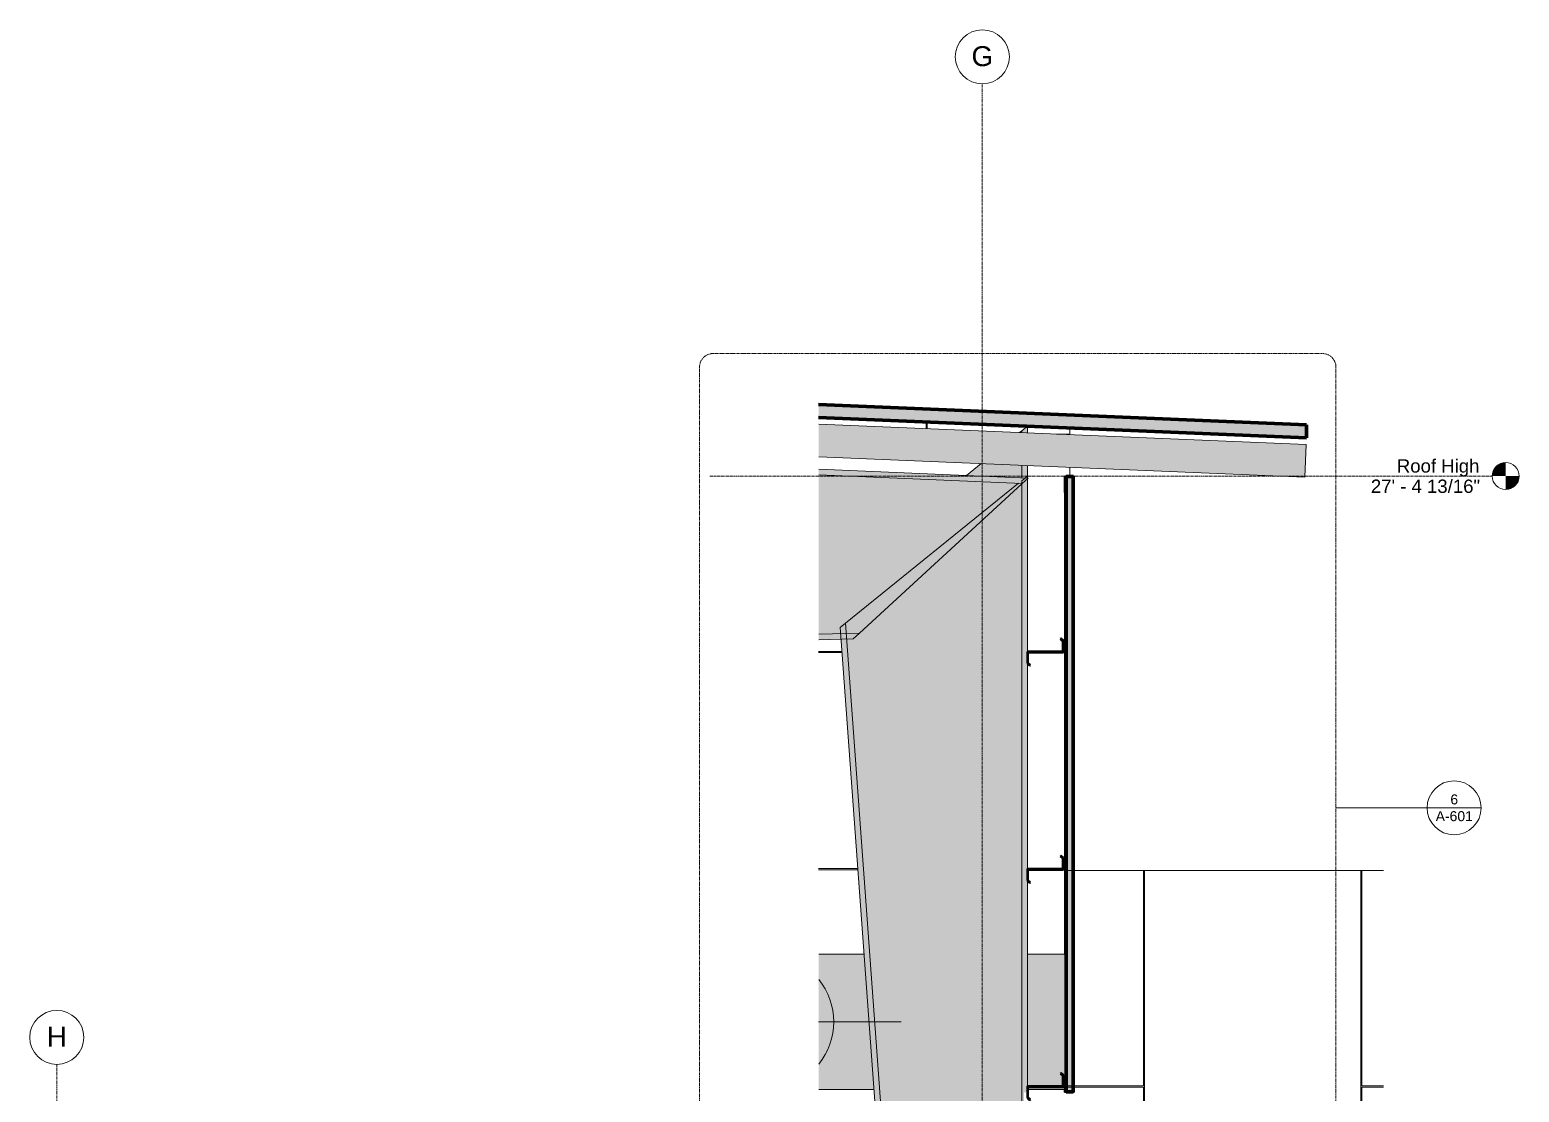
# Model space of a CAD drawing. Header units: inches. Extents: x 22688 to 23603, y -61 to 465.
# Drawn here: x 22778.3 to 23109, y 192 to 427.9 of the extents above; entities that cross this region are included whole.
import ezdxf

# ---------------------------------------------------------------- set-up
doc = ezdxf.new("R2010")
doc.units = ezdxf.units.IN
doc.header["$MEASUREMENT"] = 0
doc.linetypes.add('Dash Dot 3_16_', pattern=[0.3125, 0.1875, -0.0625, 0, -0.0625])
doc.linetypes.add('Grid Line 1_2_', pattern=[0.875, 0.5, -0.125, 0.125, -0.125])
for name, color, linetype, lineweight in [('A-ANNO-SYMB', 150, 'Continuous', 9), ('A-FLOR-LEVL', 51, 'Continuous', 9), ('A-GLAZ-CWMG', 51, 'Continuous', 9), ('A-ROOF', 132, 'Continuous', 18), ('A-WALL', 113, 'Continuous', 18), ('A-WALL-PATT', 111, 'Continuous', 70), ('L-SITE-WALL', 31, 'Continuous', 18), ('M-HVAC-DUCT', 70, 'Continuous', 9), ('M-HVAC-DUCT-ANNO', 70, 'Continuous', 9), ('M-HVAC-DUCT-CNTR', 70, 'Continuous', 9), ('S-BEAM', 12, 'Continuous', 9), ('S-COLS', 52, 'Continuous', 9), ('S-GRID', 1, 'Continuous', 9), ('S-GRID-IDEN', 1, 'Continuous', 9)]:
    doc.layers.add(name, color=color, linetype=linetype, lineweight=lineweight)
doc.styles.add('Arial', font='arial.ttf', dxfattribs={"height": 2.950599})
doc.styles.add('Arial_1', font='arial.ttf', dxfattribs={"height": 4.425898})
doc.styles.add('Arial_2', font='arial.ttf', dxfattribs={"height": 2.212949})
pattern_1 = [(45, (21892.158, 97.643), (-2.375879, 2.375879), []), (45, (21892.158, 101.243), (-2.375879, 2.375879), [])]
pattern_2 = [(0, (22784.43, 0.25), (-193, 193), [48, -145]), (90, (22784.43, 0.25), (-193, 1e-14), [96.25, -96.75]), (180, (22832.43, 96.5), (-193, 193), [48, -145]), (90, (22832.43, 0.25), (-193, 1e-14), [96.25, -96.75]), (180, (22832.43, 96.75), (-193, 193), [48, -145]), (90, (22832.43, 96.75), (-193, 1e-14), [96.25, -96.75]), (0, (22784.43, 193), (-193, 193), [48, -145]), (90, (22784.43, 96.75), (-193, 1e-14), [96.25, -96.75]), (0, (22832.68, 48.25), (-193, 193), [48, -145]), (90, (22832.68, 0), (-193, 1e-14), [48.25, -144.75]), (90, (22880.68, 0), (-193, 1e-14), [48.25, -144.75]), (0, (22832.68, 144.75), (-193, 193), [48, -145]), (90, (22832.68, 48.5), (-193, 1e-14), [96.25, -96.75]), (180, (22880.68, 48.5), (-193, 193), [48, -145]), (90, (22880.68, 48.5), (-193, 1e-14), [96.25, -96.75]), (90, (22832.68, 145), (-193, 1e-14), [48, -145]), (180, (22880.68, 145), (-193, 193), [48, -145]), (90, (22880.68, 145), (-193, 1e-14), [48, -145]), (0, (22880.93, 0.25), (-193, 193), [48, -145]), (90, (22880.93, 0.25), (-193, 1e-14), [96.25, -96.75]), (180, (22928.93, 96.5), (-193, 193), [48, -145]), (90, (22928.93, 0.25), (-193, 1e-14), [96.25, -96.75]), (180, (22928.93, 96.75), (-193, 193), [48, -145]), (90, (22928.93, 96.75), (-193, 1e-14), [96.25, -96.75]), (180, (22928.93, 193), (-193, 193), [48, -145]), (90, (22880.93, 96.75), (-193, 1e-14), [96.25, -96.75]), (0, (22929.18, 48.25), (-193, 193), [48, -145]), (90, (22929.18, 0), (-193, 1e-14), [48.25, -144.75]), (90, (22977.18, 0), (-193, 1e-14), [48.25, -144.75]), (0, (22929.18, 144.75), (-193, 193), [48, -145]), (90, (22929.18, 48.5), (-193, 1e-14), [96.25, -96.75]), (180, (22977.18, 48.5), (-193, 193), [48, -145]), (90, (22977.18, 48.5), (-193, 1e-14), [96.25, -96.75]), (90, (22929.18, 145), (-193, 1e-14), [48, -145]), (180, (22977.18, 145), (-193, 193), [48, -145]), (90, (22977.18, 145), (-193, 1e-14), [48, -145])]

# ---------------------------------------------------------------- blocks, each defined once
blk = doc.blocks.new('Family7 - Family7-772884-Section 1 - Callout 1')
at = {"layer": 'S-BEAM'}
for points in [[(22358.93, 327.21), (22360.24, 328.4), (22313.72, 330.34), (22313.72, 329.09)], [(22313.72, 293.74), (22318.61, 293.84), (22318.51, 295.18), (22319.69, 296.14), (22319.86, 293.87), (22322.77, 293.93), (22358.8, 327.08), (22358.8, 327.21), (22313.72, 329.09), (22313.72, 293.93)], [(22313.72, 292.49), (22321.38, 292.65), (22322.77, 293.93), (22313.72, 293.74), (22313.72, 292.51)]]:
    blk.add_hatch(color=256, dxfattribs=at).paths.add_polyline_path(points, flags=0)
for p, q in [((22360.24, 328.4), (22313.72, 330.34)), ((22313.72, 329.09), (22358.93, 327.21)), ((22358.93, 327.21), (22360.24, 328.4)), ((22322.77, 293.93), (22358.8, 327.08)), ((22322.77, 293.93), (22313.72, 293.74)), ((22313.72, 292.49), (22321.38, 292.65)), ((22321.38, 292.65), (22322.77, 293.93))]:
    blk.add_line(p, q, dxfattribs=at)
blk = doc.blocks.new('Girt_Z - 8_D-757207-Section 1 - Callout 1')
at = {"layer": 'S-BEAM'}
h = blk.add_hatch(dxfattribs=at)
h.set_pattern_fill('FP_3', color=256, style=0, pattern_type=2)
h.set_pattern_definition(pattern_1)
h.paths.add_polyline_path([(22360.63, 238.52), (22360.7, 238.6), (22360.16, 239.05), (22360.16, 241.37), (22360.19, 241.42), (22360.24, 241.45), (22367.87, 241.45), (22368, 241.5), (22368.05, 241.63), (22368.05, 244), (22367.48, 244.48), (22367.41, 244.4), (22367.94, 243.95), (22367.94, 241.63), (22367.92, 241.58), (22367.87, 241.55), (22360.24, 241.55), (22360.11, 241.5), (22360.05, 241.37), (22360.05, 239)], flags=0)
at = {"layer": 'S-BEAM', "lineweight": 50}
for p, q in [((22367.87, 241.55), (22360.24, 241.55)), ((22360.24, 241.45), (22367.87, 241.45)), ((22367.48, 244.48), (22367.41, 244.4)), ((22367.41, 244.4), (22367.94, 243.95)), ((22368.05, 244), (22367.48, 244.48)), ((22367.94, 243.95), (22367.94, 241.63)), ((22368.05, 241.63), (22368.05, 244)), ((22360.05, 241.37), (22360.05, 239)), ((22360.05, 239), (22360.63, 238.52)), ((22360.16, 239.05), (22360.16, 241.37)), ((22360.7, 238.6), (22360.16, 239.05)), ((22360.63, 238.52), (22360.7, 238.6))]:
    blk.add_line(p, q, dxfattribs=at)
for centre, radius, start, end in [((22360.24, 241.37), 0.188, 90, 180), ((22360.24, 241.37), 0.0782, 90, 177.8773), ((22367.87, 241.63), 0.188, 270, 0), ((22367.87, 241.63), 0.0782, 270, 356.9576)]:
    blk.add_arc(centre, radius, start, end, dxfattribs=at)
blk = doc.blocks.new('Girt_Z - 8_D-V3-Section 1 - Callout 1')
at = {"layer": 'S-BEAM'}
h = blk.add_hatch(dxfattribs=at)
h.set_pattern_fill('FP_3', color=256, style=0, pattern_type=2)
h.set_pattern_definition(pattern_1)
h.paths.add_polyline_path([(22360.63, 286.77), (22360.7, 286.85), (22360.16, 287.3), (22360.16, 289.62), (22360.19, 289.67), (22360.24, 289.7), (22367.87, 289.7), (22368, 289.75), (22368.05, 289.88), (22368.05, 292.25), (22367.48, 292.73), (22367.41, 292.65), (22367.94, 292.2), (22367.94, 289.88), (22367.92, 289.83), (22367.87, 289.8), (22360.24, 289.8), (22360.11, 289.75), (22360.05, 289.62), (22360.05, 287.25)], flags=0)
at = {"layer": 'S-BEAM', "lineweight": 50}
for p, q in [((22367.48, 292.73), (22367.41, 292.65)), ((22367.41, 292.65), (22367.94, 292.2)), ((22368.05, 292.25), (22367.48, 292.73)), ((22367.94, 292.2), (22367.94, 289.88)), ((22368.05, 289.88), (22368.05, 292.25)), ((22360.05, 289.62), (22360.05, 287.25)), ((22360.16, 287.3), (22360.16, 289.62)), ((22367.87, 289.8), (22360.24, 289.8)), ((22360.24, 289.7), (22367.87, 289.7)), ((22360.05, 287.25), (22360.63, 286.77)), ((22360.7, 286.85), (22360.16, 287.3)), ((22360.63, 286.77), (22360.7, 286.85))]:
    blk.add_line(p, q, dxfattribs=at)
for centre, radius, start, end in [((22360.24, 289.62), 0.188, 90, 180), ((22360.24, 289.62), 0.0782, 90, 177.8773), ((22367.87, 289.88), 0.188, 270, 0), ((22367.87, 289.88), 0.0782, 270, 356.9576)]:
    blk.add_arc(centre, radius, start, end, dxfattribs=at)
blk = doc.blocks.new('Girt_Z - 8_D-V4-Section 1 - Callout 1')
at = {"layer": 'S-BEAM'}
h = blk.add_hatch(dxfattribs=at)
h.set_pattern_fill('FP_3', color=256, style=0, pattern_type=2)
h.set_pattern_definition(pattern_1)
h.paths.add_polyline_path([(22360.63, 190.27), (22360.7, 190.35), (22360.16, 190.8), (22360.16, 193.12), (22360.19, 193.17), (22360.24, 193.2), (22367.87, 193.2), (22368, 193.25), (22368.05, 193.38), (22368.05, 195.75), (22367.48, 196.23), (22367.41, 196.15), (22367.94, 195.7), (22367.94, 193.38), (22367.92, 193.33), (22367.87, 193.3), (22360.24, 193.3), (22360.11, 193.25), (22360.05, 193.12), (22360.05, 190.75)], flags=0)
at = {"layer": 'S-BEAM', "lineweight": 50}
for p, q in [((22367.48, 196.23), (22367.41, 196.15)), ((22367.41, 196.15), (22367.94, 195.7)), ((22368.05, 195.75), (22367.48, 196.23)), ((22367.94, 195.7), (22367.94, 193.38)), ((22368.05, 193.38), (22368.05, 195.75)), ((22360.05, 193.12), (22360.05, 190.75)), ((22360.16, 190.8), (22360.16, 193.12)), ((22367.87, 193.3), (22360.24, 193.3)), ((22360.24, 193.2), (22367.87, 193.2)), ((22360.05, 190.75), (22360.63, 190.27)), ((22360.7, 190.35), (22360.16, 190.8)), ((22360.63, 190.27), (22360.7, 190.35))]:
    blk.add_line(p, q, dxfattribs=at)
for centre, radius, start, end in [((22360.24, 193.12), 0.188, 90, 180), ((22360.24, 193.12), 0.0782, 90, 177.8773), ((22367.87, 193.38), 0.188, 270, 0), ((22367.87, 193.38), 0.0782, 270, 356.9576)]:
    blk.add_arc(centre, radius, start, end, dxfattribs=at)
blk = doc.blocks.new('Dimension Lumber - 2x8-835529-Section 1 - Callout 1')
at = {"layer": 'S-BEAM'}
blk.add_hatch(color=256, dxfattribs=at).paths.add_polyline_path([(22421.63, 328.6), (22421.93, 335.84), (22313.72, 340.35), (22313.72, 333.09), (22376.41, 330.48)], flags=0)
for p, q in [((22313.72, 340.35), (22421.93, 335.84)), ((22421.93, 335.84), (22421.63, 328.6)), ((22313.72, 333.09), (22421.63, 328.6))]:
    blk.add_line(p, q, dxfattribs=at)
blk = doc.blocks.new('Round Elbow - 1_5 D-363045-Section 1 - Callout 1')
at = {"layer": 'M-HVAC-DUCT'}
for points in [[(22317.54, 207.64), (22324.9, 207.64), (22323.8, 222.64), (22313.72, 222.64), (22313.72, 217.06), (22314.34, 216.24), (22315.04, 215.14), (22315.68, 213.91), (22316.15, 212.77), (22316.56, 211.45), (22316.82, 210.25), (22317, 208.95), (22317.05, 207.64), (22317.27, 207.64)], [(22320.6, 192.64), (22325.99, 192.64), (22324.9, 207.64), (22317.05, 207.64), (22316.99, 206.33), (22316.82, 205.04), (22316.54, 203.76), (22316.15, 202.51), (22315.65, 201.3), (22315.04, 200.14), (22314.34, 199.04), (22313.72, 198.22), (22313.72, 192.64), (22320.37, 192.64)]]:
    blk.add_hatch(color=256, dxfattribs=at).paths.add_polyline_path(points, flags=0)
h = blk.add_hatch(color=256, dxfattribs=at)
h.paths.add_polyline_path([(22313.72, 198.22), (22314.34, 199.04), (22314.34, 199.03), (22313.72, 198.22)], flags=0)
h.paths.add_polyline_path([(22316.82, 205.04), (22317, 206.33), (22316.99, 206.33)], flags=0)
h.paths.add_polyline_path([(22316.15, 202.51), (22316.54, 203.76), (22316.54, 203.76), (22316.33, 203.1)], flags=0)
h.paths.add_polyline_path([(22315.04, 200.14), (22315.68, 201.37), (22315.64, 201.3)], flags=0)
h.paths.add_polyline_path([(22317.05, 207.64), (22316.99, 208.95), (22316.99, 208.95), (22317.03, 208.11)], flags=0)
h.paths.add_polyline_path([(22316.82, 210.25), (22316.54, 211.53), (22316.56, 211.45)], flags=0)
h.paths.add_polyline_path([(22316.15, 212.77), (22315.65, 213.98), (22315.68, 213.91), (22316.01, 213.12)], flags=0)
h.paths.add_polyline_path([(22315.04, 215.14), (22314.34, 216.25), (22314.34, 216.24)], flags=0)
at = {"layer": 'M-HVAC-DUCT', "flags": 128}
for points in [[(22313.72, 222.64), (22314.44, 222.64), (22315.7, 222.64), (22317.02, 222.64), (22318.38, 222.64), (22319.79, 222.64), (22321.24, 222.64), (22322.74, 222.64), (22323.8, 222.64)], [(22325.99, 192.64), (22324.69, 192.64), (22323.15, 192.64), (22321.64, 192.64), (22320.18, 192.64), (22318.76, 192.64), (22317.38, 192.64), (22316.05, 192.64), (22314.77, 192.64), (22313.72, 192.64)]]:
    blk.add_lwpolyline(points, dxfattribs=at)
blk = doc.blocks.new('Rectangular Mullion - Profile_Polycarbonate_Upper and left-839480-Section 1 - Callout 1')
at = {"layer": 'A-GLAZ-CWMG'}
blk.add_hatch(color=256, dxfattribs=at).paths.add_polyline_path([(22368.67, 325.2), (22368.67, 325.45), (22368.6, 325.45), (22368.6, 325.27), (22368.37, 325.27), (22368.37, 328.76), (22370.38, 328.76), (22370.38, 326.05), (22370.31, 326.05), (22370.31, 325.99), (22370.44, 325.99), (22370.44, 328.83), (22368.31, 328.83), (22368.31, 325.2)], flags=0)
at = {"layer": 'A-GLAZ-CWMG', "lineweight": 30}
for p, q in [((22368.31, 328.83), (22368.31, 325.2)), ((22370.44, 328.83), (22368.31, 328.83)), ((22368.37, 325.27), (22368.37, 328.76)), ((22368.37, 328.76), (22370.38, 328.76)), ((22370.38, 328.76), (22370.38, 326.05)), ((22370.44, 325.99), (22370.44, 328.83)), ((22368.31, 325.2), (22368.67, 325.2)), ((22368.6, 325.27), (22368.37, 325.27)), ((22368.67, 325.45), (22368.6, 325.45)), ((22368.6, 325.45), (22368.6, 325.27)), ((22368.67, 325.2), (22368.67, 325.45)), ((22370.38, 326.05), (22370.31, 326.05)), ((22370.31, 326.05), (22370.31, 325.99)), ((22370.31, 325.99), (22370.44, 325.99))]:
    blk.add_line(p, q, dxfattribs=at)
blk = doc.blocks.new('Rectangular Mullion - Profile_Polycarbonate_Lower-839481-Section 1 - Callout 1')
at = {"layer": 'A-GLAZ-CWMG'}
blk.add_hatch(color=256, dxfattribs=at).paths.add_polyline_path([(22370.44, 192), (22370.44, 193.46), (22370.31, 193.46), (22370.31, 193.39), (22370.38, 193.39), (22370.38, 192.06), (22368.37, 192.06), (22368.37, 194.18), (22368.6, 194.18), (22368.6, 193.99), (22368.67, 193.99), (22368.67, 194.24), (22368.31, 194.24), (22368.31, 192), (22368.57, 192)], flags=0)
at = {"layer": 'A-GLAZ-CWMG', "lineweight": 30}
for p, q in [((22368.31, 194.24), (22368.31, 192)), ((22368.67, 194.24), (22368.31, 194.24)), ((22368.31, 192), (22370.44, 192)), ((22368.37, 192.06), (22368.37, 194.18)), ((22368.37, 194.18), (22368.6, 194.18)), ((22370.38, 192.06), (22368.37, 192.06)), ((22368.6, 194.18), (22368.6, 193.99)), ((22368.6, 193.99), (22368.67, 193.99)), ((22368.67, 193.99), (22368.67, 194.24)), ((22370.44, 193.46), (22370.31, 193.46)), ((22370.31, 193.46), (22370.31, 193.39)), ((22370.31, 193.39), (22370.38, 193.39)), ((22370.38, 193.39), (22370.38, 192.06)), ((22370.44, 192), (22370.44, 193.46))]:
    blk.add_line(p, q, dxfattribs=at)
blk = doc.blocks.new('Rectangular Mullion - Profile_Polycarbonate_right-752683-Section 1 - Callout 1')
at = {"layer": 'A-GLAZ-CWMG'}
h = blk.add_hatch(color=256, dxfattribs=at)
h.paths.add_polyline_path([(22368.37, 192.06), (22368.67, 192.06), (22368.67, 192.64), (22368.37, 192.64)], flags=0)
h.paths.add_polyline_path([(22368.67, 222.64), (22368.67, 325.2), (22368.31, 325.2), (22368.31, 222.64)], flags=0)
h.paths.add_polyline_path([(22368.6, 325.27), (22368.6, 325.45), (22368.67, 325.45), (22368.67, 328.76), (22368.37, 328.76), (22368.37, 325.27)], flags=0)
h = blk.add_hatch(color=256, dxfattribs=at)
h.paths.add_polyline_path([(22368.68, 192.06), (22368.68, 192.64), (22368.67, 192.64), (22368.67, 192.06)], flags=0)
h.paths.add_polyline_path([(22368.68, 222.64), (22368.68, 241.25), (22370.24, 241.25), (22370.24, 328.76), (22368.67, 328.76), (22368.67, 222.64)], flags=0)
for points in [[(22370.31, 241.25), (22370.31, 328.76), (22370.24, 328.76), (22370.24, 241.25)], [(22368.67, 222.64), (22368.67, 222.64), (22368.67, 231.48)]]:
    blk.add_hatch(color=256, dxfattribs=at).paths.add_polyline_path(points, flags=0)
h = blk.add_hatch(color=256, dxfattribs=at)
h.paths.add_polyline_path([(22370.44, 241.25), (22370.44, 325.99), (22370.31, 325.99), (22370.31, 241.25)], flags=0)
h.paths.add_polyline_path([(22370.38, 326.05), (22370.38, 328.76), (22370.31, 328.76), (22370.31, 326.05)], flags=0)
for p, q in [((22368.67, 325.45), (22368.67, 328.76)), ((22370.31, 326.05), (22370.31, 328.76)), ((22368.31, 222.64), (22368.31, 325.2)), ((22368.67, 325.2), (22368.67, 325.45)), ((22368.67, 222.64), (22368.67, 325.2)), ((22370.31, 241.25), (22370.31, 325.99)), ((22370.44, 241.25), (22370.44, 325.99)), ((22368.67, 192.06), (22368.67, 192.64))]:
    blk.add_line(p, q, dxfattribs=at)
blk = doc.blocks.new('Grid - Grid Head - Circle-14747-Section 1 - Callout 2')
at = {"layer": 'S-GRID-IDEN'}
blk.add_circle((22784.3, 204.17), 6, dxfattribs=at)
blk = doc.blocks.new('Grid - Grid Head - Circle-14747-Section 1 - Callout 1')
at = {"layer": 'S-GRID-IDEN'}
blk.add_circle((22350.05, 421.94), 6, dxfattribs=at)
blk = doc.blocks.new('Level - Level Head - Circle-15001-Section 1 - Callout 1')
at = {"layer": 'A-FLOR-LEVL'}
h = blk.add_hatch(color=256, dxfattribs=at)
edge = h.paths.add_edge_path(flags=0)
edge.add_line((22466.26, 0), (22463.26, 0))
edge.add_arc((22466.26, 0), 3, 90, 180, ccw=False)
edge.add_line((22466.26, 3), (22466.26, 0))
h = blk.add_hatch(color=256, dxfattribs=at)
edge = h.paths.add_edge_path(flags=0)
edge.add_line((22466.26, -3), (22466.26, 0))
edge.add_line((22466.26, 0), (22469.26, 0))
edge.add_arc((22466.26, 0), 3, 270, 360, ccw=False)
blk.add_circle((22466.26, 0), 3, dxfattribs=at)
blk = doc.blocks.new('Detail View - Callout Head-19020-Section 1 - Callout 1')
at = {"layer": 'A-ANNO-SYMB'}
blk.add_line((22448.81, 255.15), (22460.81, 255.15), dxfattribs=at)
for start, end in [(0, 180), (180, 360)]:
    blk.add_arc((22454.81, 255.15), 6, start, end, dxfattribs=at)

msp = doc.modelspace()

# ---------------------------------------------------------------- hatches: boundary and pattern name
at = {"layer": 'A-ROOF'}
msp.add_hatch(color=256, dxfattribs=at).paths.add_polyline_path([(23061.8, 337.34), (23061.8, 340.21), (22953.46, 344.73), (22953.46, 341.85), (23016.15, 339.24)], flags=0)
at = {"layer": 'A-WALL', "lineweight": 9, "transparency": 33554649}
msp.add_hatch(color=256, dxfattribs=at).paths.add_polyline_path([(23009.99, 192.06), (23009.99, 328.76), (23008.41, 328.76), (23008.41, 192.06)], flags=0)
at = {"layer": 'A-WALL-PATT', "lineweight": 9}
h = msp.add_hatch(dxfattribs=at)
h.set_pattern_fill('FP_6', color=256, style=0, pattern_type=2)
h.set_pattern_definition([(90, (22012.18, -723.5), (-193, -193), [48, -145]), (180, (22012.18, -723.5), (-2e-14, -193), [96.25, -96.75]), (270, (21915.93, -675.5), (-193, -193), [48, -145]), (180, (22012.18, -675.5), (-2e-14, -193), [96.25, -96.75]), (270, (21915.68, -675.5), (-193, -193), [48, -145]), (180, (21915.68, -675.5), (-2e-14, -193), [96.25, -96.75]), (90, (21819.43, -723.5), (-193, -193), [48, -145]), (180, (21915.68, -723.5), (-2e-14, -193), [96.25, -96.75]), (90, (21964.18, -675.25), (-193, -193), [48, -145]), (180, (22012.43, -675.25), (-2e-14, -193), [48.25, -144.75]), (180, (22012.43, -627.25), (-2e-14, -193), [48.25, -144.75]), (90, (21867.68, -675.25), (-193, -193), [48, -145]), (180, (21963.93, -675.25), (-2e-14, -193), [96.25, -96.75]), (270, (21963.93, -627.25), (-193, -193), [48, -145]), (180, (21963.93, -627.25), (-2e-14, -193), [96.25, -96.75]), (180, (21867.43, -675.25), (-2e-14, -193), [48, -145]), (270, (21867.43, -627.25), (-193, -193), [48, -145]), (180, (21867.43, -627.25), (-2e-14, -193), [48, -145]), (90, (22012.18, -627), (-193, -193), [48, -145]), (180, (22012.18, -627), (-2e-14, -193), [96.25, -96.75]), (270, (21915.93, -579), (-193, -193), [48, -145]), (180, (22012.18, -579), (-2e-14, -193), [96.25, -96.75]), (270, (21915.68, -579), (-193, -193), [48, -145]), (180, (21915.68, -579), (-2e-14, -193), [96.25, -96.75]), (270, (21819.43, -579), (-193, -193), [48, -145]), (180, (21915.68, -627), (-2e-14, -193), [96.25, -96.75]), (90, (21964.18, -578.75), (-193, -193), [48, -145]), (180, (22012.43, -578.75), (-2e-14, -193), [48.25, -144.75]), (180, (22012.43, -530.75), (-2e-14, -193), [48.25, -144.75]), (90, (21867.68, -578.75), (-193, -193), [48, -145]), (180, (21963.93, -578.75), (-2e-14, -193), [96.25, -96.75]), (270, (21963.93, -530.75), (-193, -193), [48, -145]), (180, (21963.93, -530.75), (-2e-14, -193), [96.25, -96.75]), (180, (21867.43, -578.75), (-2e-14, -193), [48, -145]), (270, (21867.43, -530.75), (-193, -193), [48, -145]), (180, (21867.43, -530.75), (-2e-14, -193), [48, -145])])
h.paths.add_polyline_path([(22953.46, 192), (22965.79, 192), (22965.74, 192.64), (22953.46, 192.64), (22953.46, 192.53)], flags=0)
h.paths.add_polyline_path([(23007.8, 192), (23008.06, 192), (23008.06, 192.64), (22999.91, 192.64), (22999.91, 192), (23004.4, 192)], flags=0)
h.paths.add_polyline_path([(22956.71, 222.64), (22963.55, 222.64), (22958.44, 292.6), (22953.46, 292.49), (22953.46, 222.64), (22956.69, 222.64)], flags=0)
h.paths.add_polyline_path([(23000.48, 222.64), (23008.06, 222.64), (23008.06, 328.83), (23009.2, 328.83), (23009.2, 330.77), (22999.8, 331.16), (22999.8, 328.41), (22999.98, 328.4), (22999.8, 328.23), (22999.8, 289.62), (22999.85, 289.75), (22999.99, 289.8), (23007.61, 289.8), (23007.67, 289.83), (23007.69, 289.88), (23007.69, 292.2), (23007.15, 292.65), (23007.22, 292.73), (23007.8, 292.25), (23007.8, 289.88), (23007.74, 289.75), (23007.61, 289.7), (22999.98, 289.69), (22999.93, 289.67), (22999.91, 289.62), (22999.91, 287.3), (23000.44, 286.85), (23000.37, 286.77), (22999.8, 287.25), (22999.8, 241.37), (22999.85, 241.5), (22999.99, 241.55), (23007.61, 241.55), (23007.67, 241.58), (23007.69, 241.63), (23007.69, 243.95), (23007.15, 244.4), (23007.22, 244.48), (23007.8, 244), (23007.8, 241.63), (23007.74, 241.5), (23007.61, 241.45), (22999.99, 241.45), (22999.93, 241.42), (22999.91, 241.37), (22999.91, 239.05), (23000.44, 238.6), (23000.37, 238.52), (22999.8, 239), (22999.8, 222.64)], flags=0)
h.paths.add_polyline_path([(22986.28, 328.97), (22989.52, 331.59), (22953.46, 333.09), (22953.46, 330.34), (22959.36, 330.09)], flags=0)
h.paths.add_polyline_path([(22999.8, 339.92), (22953.46, 341.84), (22953.46, 340.35), (22998.04, 338.49), (22998.68, 339.01)], flags=0)
h.paths.add_polyline_path([(23009.2, 338.03), (23009.2, 339.53), (22999.8, 339.92), (22999.8, 338.42), (23006.74, 338.13)], flags=0)
h = msp.add_hatch(dxfattribs=at)
h.set_pattern_fill('FP_8', color=256, style=0, pattern_type=2)
h.set_pattern_definition(pattern_2)
h.paths.add_polyline_path([(23078.84, 172.03), (23078.84, 241.25), (23009.99, 241.25), (23009.99, 192.06), (23010.12, 192.06), (23010.12, 193.39), (23010.06, 193.39), (23010.06, 193.46), (23010.18, 193.46), (23010.18, 192), (23008.42, 192), (23008.42, 174.97), (23050.42, 173.22)], flags=0)
h = msp.add_hatch(dxfattribs=at)
h.set_pattern_fill('FP_8', color=256, style=0, pattern_type=2)
h.set_pattern_definition(pattern_2)
h.paths.add_polyline_path([(23009.99, 192.06), (23009.99, 241.25), (23008.42, 241.25), (23008.42, 192.06)], flags=0)
at = {"layer": 'M-HVAC-DUCT'}
for points in [[(23000.48, 207.64), (23008.41, 207.64), (23008.41, 222.64), (22999.8, 222.64), (22999.8, 207.64)], [(23008.42, 207.64), (23008.42, 222.64), (23008.41, 222.64), (23008.41, 207.64)], [(23008.41, 192.64), (23008.42, 192.64), (23008.42, 207.64), (23008.41, 207.64), (23008.41, 192.65)]]:
    msp.add_hatch(color=256, dxfattribs=at).paths.add_polyline_path(points, flags=0)
h = msp.add_hatch(color=256, dxfattribs=at)
h.paths.add_polyline_path([(23004.4, 192.64), (23008.06, 192.64), (23008.06, 194.24), (23008.41, 194.24), (23008.41, 207.64), (22999.8, 207.64), (22999.8, 193.12), (22999.85, 193.25), (22999.99, 193.3), (23007.61, 193.3), (23007.67, 193.33), (23007.69, 193.38), (23007.69, 195.7), (23007.16, 196.15), (23007.22, 196.23), (23007.8, 195.75), (23007.8, 193.38), (23007.74, 193.25), (23007.61, 193.2), (22999.99, 193.2), (22999.93, 193.17), (22999.91, 193.12), (22999.91, 192.64), (23000.48, 192.64)], flags=0)
h.paths.add_polyline_path([(23008.12, 192.64), (23008.41, 192.64), (23008.41, 193.99), (23008.35, 193.99), (23008.35, 194.18), (23008.12, 194.18), (23008.12, 192.65)], flags=0)
at = {"layer": 'M-HVAC-DUCT-ANNO'}
msp.add_hatch(color=256, dxfattribs=at).paths.add_polyline_path([(22953.46, 198.22), (22954.09, 199.04), (22954.79, 200.14), (22955.42, 201.37), (22955.89, 202.51), (22956.29, 203.76), (22956.57, 205.04), (22956.74, 206.33), (22956.8, 207.64), (22956.74, 208.95), (22956.57, 210.25), (22956.29, 211.52), (22955.89, 212.77), (22955.39, 213.98), (22954.79, 215.14), (22954.09, 216.24), (22953.46, 217.06), (22953.46, 198.29)], flags=0)
at = {"layer": 'S-COLS'}
h = msp.add_hatch(color=256, dxfattribs=at)
h.paths.add_polyline_path([(22998.55, 328.46), (22998.55, 331.21), (22989.52, 331.59), (22986.28, 328.97), (22995.32, 328.6)], flags=0)
h.paths.add_polyline_path([(22998.55, 338.47), (22998.55, 338.91), (22998.04, 338.49)], flags=0)
h = msp.add_hatch(color=256, dxfattribs=at)
h.paths.add_polyline_path([(22999.31, 328.43), (22999.8, 328.83), (22999.8, 331.16), (22998.55, 331.21), (22998.55, 328.46), (22998.68, 328.46)], flags=0)
h.paths.add_polyline_path([(22999.8, 338.42), (22999.8, 339.92), (22998.55, 338.91), (22998.55, 338.47), (22998.68, 338.46)], flags=0)
for points in [[(22999.05, 0), (22999.05, 192), (22999.8, 192), (22999.8, 328.83), (22998.55, 327.81), (22998.55, 0)], [(22981.05, 0), (22998.55, 0), (22998.55, 327.21), (22997.84, 327.24), (22959.44, 296.14), (22959.6, 293.87), (22962.51, 293.93), (22961.12, 292.65), (22959.69, 292.62), (22979.76, 17.77)], [(22981.05, 0), (22959.44, 296.14), (22958.25, 295.18), (22979.8, 0)]]:
    msp.add_hatch(color=256, dxfattribs=at).paths.add_polyline_path(points, flags=0)

# ---------------------------------------------------------------- linework, layer by layer
at = {"layer": 'A-ANNO-SYMB', "linetype": 'Dash Dot 3_16_'}
for p, q in [((23065.32, 356.04), (22930.01, 356.04)), ((22927.01, 353.04), (22927.01, 153.87)), ((23068.32, 153.87), (23068.32, 353.04))]:
    msp.add_line(p, q, dxfattribs=at)
at = {"layer": 'A-ANNO-SYMB'}
msp.add_line((23068.32, 255.15), (23088.55, 255.15), dxfattribs=at)
at = {"layer": 'A-ANNO-SYMB', "linetype": 'Dash Dot 3_16_'}
for centre, start, end in [((22930.01, 353.04), 90, 180), ((23065.32, 353.04), 0, 90)]:
    msp.add_arc(centre, 3, start, end, dxfattribs=at)
at = {"layer": 'A-ROOF', "lineweight": 70}
for p, q in [((23061.8, 340.21), (22953.46, 344.73)), ((22953.46, 341.85), (23061.8, 337.34)), ((23061.8, 337.34), (23061.8, 340.21))]:
    msp.add_line(p, q, dxfattribs=at)
at = {"layer": 'A-WALL', "lineweight": 70}
for p, q in [((23008.41, 328.76), (23008.41, 192.06)), ((23009.99, 328.76), (23008.41, 328.76)), ((23009.99, 192.06), (23009.99, 328.76)), ((23008.41, 192.06), (23009.99, 192.06))]:
    msp.add_line(p, q, dxfattribs=at)
at = {"layer": 'L-SITE-WALL'}
for p, q in [((23009.2, 338.03), (23009.2, 339.53)), ((23009.2, 328.83), (23009.2, 330.77)), ((23078.84, 241.25), (23008.42, 241.25)), ((23008.42, 241.25), (23008.42, 192.06))]:
    msp.add_line(p, q, dxfattribs=at)
at = {"layer": 'M-HVAC-DUCT'}
for p, q in [((23008.42, 222.64), (22999.8, 222.64)), ((22999.91, 192.64), (23008.06, 192.64)), ((23008.12, 192.64), (23008.42, 192.64))]:
    msp.add_line(p, q, dxfattribs=at)
at = {"layer": 'M-HVAC-DUCT-ANNO'}
for start, end in [(0, 38.8216), (321.1784, 360)]:
    msp.add_arc((22941.8, 207.64), 15, start, end, dxfattribs=at)
at = {"layer": 'M-HVAC-DUCT-CNTR'}
msp.add_line((22953.46, 207.64), (22971.8, 207.64), dxfattribs=at)
at = {"layer": 'S-COLS'}
for p, q in [((22998.55, 338.91), (22998.04, 338.49)), ((22999.8, 339.92), (22998.55, 338.91)), ((22998.55, 338.91), (22998.55, 338.47)), ((22999.8, 338.42), (22999.8, 339.92)), ((22989.52, 331.59), (22986.28, 328.97)), ((22998.55, 331.21), (22998.55, 328.46)), ((22999.8, 328.83), (22999.8, 331.16)), ((22999.8, 328.83), (22998.55, 327.81)), ((22998.55, 327.81), (22998.55, 0)), ((22999.8, 289.62), (22999.8, 328.83)), ((22997.84, 327.24), (22959.44, 296.14)), ((22959.44, 296.14), (22958.25, 295.18)), ((22979.8, 0), (22958.25, 295.18)), ((22959.44, 296.14), (22981.05, 0)), ((22999.8, 241.37), (22999.8, 287.25)), ((22999.8, 193.12), (22999.8, 239))]:
    msp.add_line(p, q, dxfattribs=at)
at = {"layer": 'S-GRID', "linetype": 'Grid Line 1_2_'}
for p, q in [((22989.8, -59.84), (22989.8, 415.94)), ((22784.3, -43.89), (22784.3, 198.17))]:
    msp.add_line(p, q, dxfattribs=at)

# ---------------------------------------------------------------- block references
at = {"layer": 'A-ANNO-SYMB'}
msp.add_blockref('Detail View - Callout Head-19020-Section 1 - Callout 1', (639.75, 0), dxfattribs=at)
at = {"layer": 'A-FLOR-LEVL'}
msp.add_blockref('Level - Level Head - Circle-15001-Section 1 - Callout 1', (639.75, 328.83), dxfattribs=at)
at = {"layer": 'A-GLAZ-CWMG'}
for name in ['Rectangular Mullion - Profile_Polycarbonate_Upper and left-839480-Section 1 - Callout 1', 'Rectangular Mullion - Profile_Polycarbonate_right-752683-Section 1 - Callout 1', 'Rectangular Mullion - Profile_Polycarbonate_Lower-839481-Section 1 - Callout 1']:
    msp.add_blockref(name, (639.75, 0), dxfattribs=at)
at = {"layer": 'M-HVAC-DUCT'}
msp.add_blockref('Round Elbow - 1_5 D-363045-Section 1 - Callout 1', (639.75, 0), dxfattribs=at)
at = {"layer": 'S-BEAM'}
for name in ['Dimension Lumber - 2x8-835529-Section 1 - Callout 1', 'Family7 - Family7-772884-Section 1 - Callout 1', 'Girt_Z - 8_D-V3-Section 1 - Callout 1', 'Girt_Z - 8_D-757207-Section 1 - Callout 1', 'Girt_Z - 8_D-V4-Section 1 - Callout 1']:
    msp.add_blockref(name, (639.75, 0), dxfattribs=at)
at = {"layer": 'S-GRID-IDEN'}
for name, p in [('Grid - Grid Head - Circle-14747-Section 1 - Callout 1', (639.75, 0)), ('Grid - Grid Head - Circle-14747-Section 1 - Callout 2', (0, 0))]:
    msp.add_blockref(name, p, dxfattribs=at)

# ---------------------------------------------------------------- texts
at = {"layer": 'A-ANNO-SYMB', "attachment_point": 2, "line_spacing_factor": 0.938532, "style": 'Arial_2'}
for s, insert, char_height, width in [('6', (23094.59, 258.13), 2.21, 2.052), ('A-601', (23094.59, 254.41), 2.213, 9.828)]:
    msp.add_mtext(s, dxfattribs=dict(at, insert=insert, char_height=char_height, width=width))
at = {"layer": 'A-FLOR-LEVL', "insert": (23100.17, 332.56), "char_height": 2.951, "width": 21.816, "attachment_point": 3, "line_spacing_factor": 0.938532, "style": 'Arial', "bg_fill": 3, "box_fill_scale": 1.25, "bg_fill_color": 0, "bg_fill_transparency": 0}
msp.add_mtext('Roof High', dxfattribs=at)

# ---------------------------------------------------------------- next in the draw order: texts
at = {"layer": 'A-FLOR-LEVL', "insert": (23100.32, 328.05), "char_height": 2.9506, "width": 28.908, "attachment_point": 3, "line_spacing_factor": 0.938532, "style": 'Arial', "bg_fill": 3, "box_fill_scale": 1.25, "bg_fill_color": 0, "bg_fill_transparency": 0}
msp.add_mtext('27\' - 4 13/16"', dxfattribs=at)
at = {"layer": 'S-GRID-IDEN', "char_height": 4.43, "attachment_point": 2, "line_spacing_factor": 0.938532, "style": 'Arial_1', "bg_fill": 3, "box_fill_scale": 1.25, "bg_fill_color": 0, "bg_fill_transparency": 0}
for s, insert, width in [('G', (22989.8, 424.3), 5.724), ('H', (22784.3, 206.53), 5.292)]:
    msp.add_mtext(s, dxfattribs=dict(at, insert=insert, width=width))

# ---------------------------------------------------------------- next in the draw order: linework, layer by layer
at = {"layer": 'A-FLOR-LEVL', "linetype": 'Grid Line 1_2_'}
msp.add_line((22929.28, 328.83), (23103.01, 328.83), dxfattribs=at)

doc.saveas('drawing.dxf')
